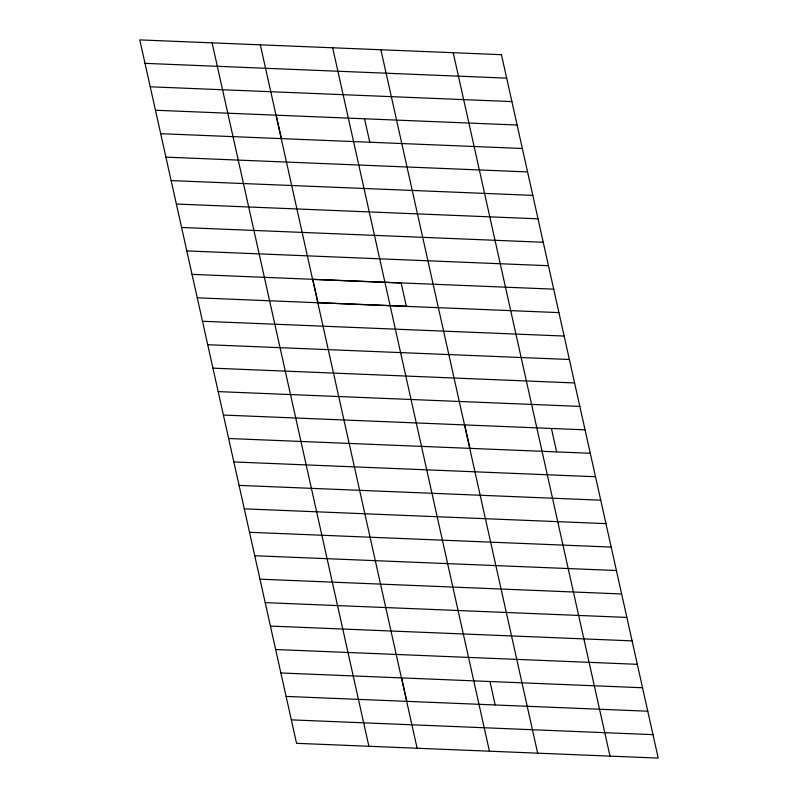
<?xml version="1.0" encoding="UTF-8"?>
<svg xmlns="http://www.w3.org/2000/svg" width="798" height="798" viewBox="0 0 798 798"><rect width="100%" height="100%" fill="white"/><g stroke="black" fill="none" stroke-linecap="round" stroke-linejoin="round"><path stroke-width="1.2" d="M144.997 63.351L506.67 78.134M150.224 86.792L511.897 101.585M155.45 110.244L517.124 125.027M160.677 133.685L522.341 148.478M165.904 157.136L527.568 171.919M171.131 180.587L532.795 195.37M176.358 204.029L538.022 218.822M181.585 227.48L543.248 242.263M186.812 250.921L548.475 265.714M192.039 274.372L553.702 289.155M197.266 297.814L558.929 312.607M202.493 321.265L564.156 336.048M207.719 344.716L569.383 359.499M212.936 368.157L574.61 382.95M218.163 391.609L579.837 406.391M223.39 415.05L585.064 429.843M228.617 438.501L590.281 453.284M233.844 461.952L595.508 476.735M239.071 485.393L600.734 500.186M244.298 508.845L605.961 523.628M249.525 532.286L611.188 547.079M254.752 555.737L616.415 570.52M259.978 579.178L621.642 593.971M265.205 602.63L626.869 617.413M270.432 626.081L632.096 640.864M275.659 649.522L637.323 664.315M280.876 672.973L642.55 687.756M286.103 696.415L647.777 711.208M291.33 719.866L653.003 734.649M551.448 428.556L556.625 451.818M453.214 52.718L610.001 756.125M464.715 425.015L469.902 448.276M380.885 49.755L537.672 753.172M364.566 118.882L369.753 142.144M489.992 681.612L495.179 704.873M332.666 47.79L489.443 751.197M276.218 115.271L281.405 138.533M401.653 678.001L406.83 701.262M260.328 44.828L417.115 748.245M212.108 42.853L368.895 746.27M501.443 54.683L139.78 39.9L296.557 743.317L658.22 758.1L501.443 54.683M401.145 283.011L312.806 279.4L317.993 302.661L406.332 306.272L401.145 283.011"/></g></svg>
